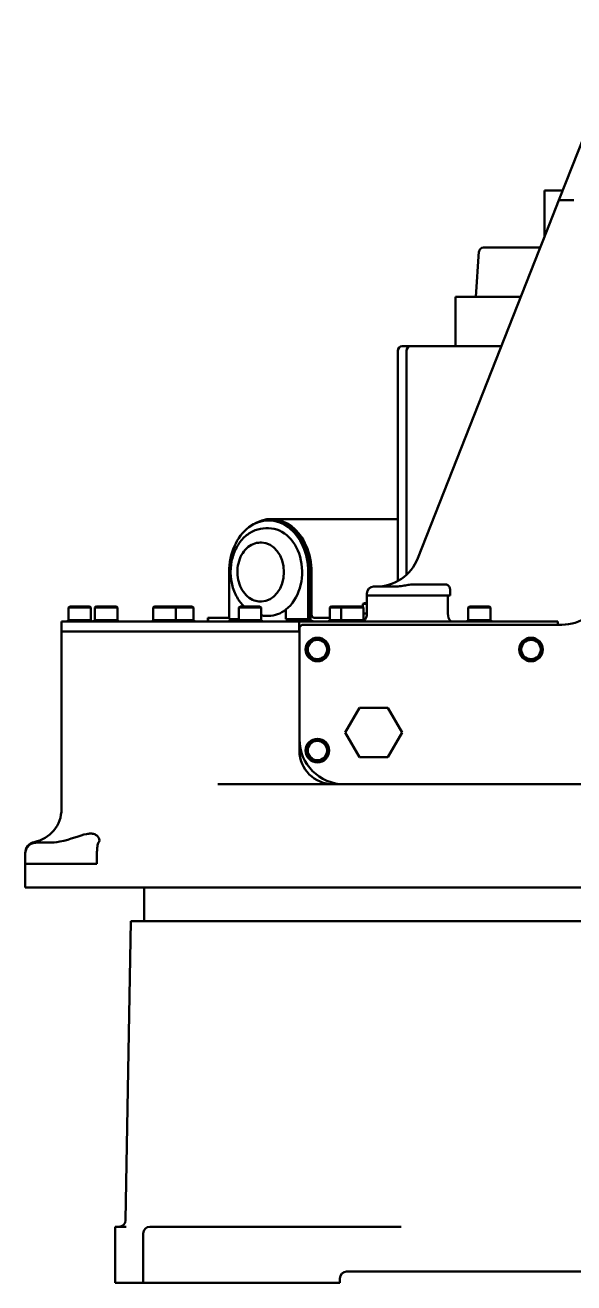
# Model space of a CAD drawing. Header units: millimetres. Extents: x 0 to 8400, y 0 to 5940.
# Drawn here: x 3357 to 3601, y 2145 to 2705 of the extents above; entities that cross this region are included whole.
import ezdxf

# ---------------------------------------------------------------- set-up
doc = ezdxf.new("R2010")
doc.units = ezdxf.units.MM
doc.header["$LTSCALE"] = 20
doc.layers.add('可見 (ISO)', color=7, linetype='Continuous', lineweight=50)

msp = doc.modelspace()

# ---------------------------------------------------------------- linework, layer by layer
at = {"layer": '可見 (ISO)'}
for p, q in [((3625.39, 2705.27), (3594.68, 2627.28)), ((3587.68, 2609.48), (3594.68, 2627.28)), ((3596.42, 2631.68), (3588.35, 2631.68)), ((3588.35, 2611.19), (3588.35, 2631.68)), ((3599.05, 2627.28), (3594.68, 2627.28)), ((3585.97, 2605.15), (3531.96, 2467.96)), ((3559.15, 2604.42), (3557.78, 2584.28)), ((3561.15, 2606.28), (3586.42, 2606.28)), ((3585.97, 2605.15), (3587.68, 2609.48)), ((3548.73, 2584.28), (3549.85, 2584.28)), ((3548.73, 2562.28), (3548.73, 2584.28)), ((3558.06, 2584.28), (3549.85, 2584.28)), ((3558.06, 2584.28), (3560.57, 2584.28)), ((3560.57, 2584.28), (3562.02, 2584.28)), ((3562.02, 2584.28), (3564.95, 2584.28)), ((3564.95, 2584.28), (3577.76, 2584.28)), ((3523.03, 2457.78), (3523.03, 2560.28)), ((3525.03, 2562.28), (3528.88, 2562.28)), ((3526.88, 2460.55), (3526.88, 2560.28)), ((3569.1, 2562.28), (3528.88, 2562.28)), ((3465.57, 2481.28), (3464.28, 2481.28)), ((3466.6, 2484.78), (3465.57, 2484.78)), ((3523.03, 2485.38), (3466.6, 2485.38)), ((3462.34, 2474.88), (3461.83, 2474.88)), ((3447.97, 2440.78), (3447.97, 2461.78)), ((3483.16, 2461.78), (3483.16, 2440.78)), ((3484.19, 2461.78), (3484.19, 2440.78)), ((3484.65, 2442.88), (3484.65, 2461.78)), ((3512.28, 2455.28), (3520.82, 2455.28)), ((3543.88, 2456.28), (3530.79, 2456.28)), ((3546.28, 2451.28), (3546.28, 2453.88)), ((3462.34, 2448.68), (3461.83, 2448.68)), ((3508.16, 2447.98), (3507.47, 2447.58)), ((3507.47, 2447.58), (3509.28, 2447.58)), ((3507.47, 2447.58), (3507.47, 2446.16)), ((3508.16, 2447.98), (3509.28, 2447.98)), ((3509.28, 2451.28), (3509.28, 2452.28)), ((3509.28, 2451.28), (3545.28, 2451.28)), ((3509.28, 2451.28), (3509.28, 2443.28)), ((3545.28, 2451.28), (3546.28, 2451.28)), ((3545.28, 2451.28), (3545.28, 2443.28)), ((3377.17, 2446.38), (3376.48, 2445.98)), ((3376.48, 2445.98), (3386.48, 2445.98)), ((3376.48, 2445.98), (3376.48, 2440.38)), ((3377.17, 2446.38), (3385.79, 2446.38)), ((3385.79, 2446.38), (3386.48, 2445.98)), ((3386.48, 2445.98), (3386.48, 2440.38)), ((3388.97, 2446.38), (3388.28, 2445.98)), ((3388.28, 2445.98), (3398.28, 2445.98)), ((3388.28, 2445.98), (3388.28, 2440.38)), ((3388.97, 2446.38), (3397.59, 2446.38)), ((3397.59, 2446.38), (3398.28, 2445.98)), ((3398.28, 2445.98), (3398.28, 2440.38)), ((3414.97, 2446.38), (3414.28, 2445.98)), ((3414.28, 2445.98), (3424.28, 2445.98)), ((3414.28, 2445.98), (3414.28, 2440.38)), ((3414.97, 2446.38), (3423.59, 2446.38)), ((3423.59, 2446.38), (3431.49, 2446.38)), ((3423.59, 2446.38), (3424.28, 2445.98)), ((3424.28, 2445.98), (3432.18, 2445.98)), ((3424.28, 2445.98), (3424.28, 2440.38)), ((3431.49, 2446.38), (3432.18, 2445.98)), ((3432.18, 2445.98), (3432.18, 2440.38)), ((3452.97, 2446.38), (3452.28, 2445.98)), ((3452.28, 2445.98), (3462.28, 2445.98)), ((3452.28, 2445.98), (3452.28, 2440.38)), ((3452.97, 2446.38), (3461.59, 2446.38)), ((3461.59, 2446.38), (3462.28, 2445.98)), ((3462.28, 2445.98), (3462.28, 2440.38)), ((3465.57, 2442.28), (3464.28, 2442.28)), ((3473.21, 2440.78), (3473.21, 2445.04)), ((3493.47, 2446.38), (3492.78, 2445.98)), ((3492.78, 2445.98), (3497.78, 2445.98)), ((3492.78, 2445.98), (3492.78, 2440.38)), ((3493.47, 2446.38), (3498.47, 2446.38)), ((3498.47, 2446.38), (3497.78, 2445.98)), ((3497.78, 2445.98), (3507.78, 2445.98)), ((3497.78, 2445.98), (3497.78, 2440.38)), ((3498.47, 2446.38), (3507.09, 2446.38)), ((3507.09, 2446.38), (3507.78, 2445.98)), ((3507.78, 2445.98), (3507.78, 2440.38)), ((3507.78, 2443.28), (3509.28, 2443.28)), ((3554.97, 2446.38), (3554.28, 2445.98)), ((3554.28, 2445.98), (3564.28, 2445.98)), ((3554.28, 2445.98), (3554.28, 2440.38)), ((3554.97, 2446.38), (3563.59, 2446.38)), ((3563.59, 2446.38), (3564.28, 2445.98)), ((3564.28, 2445.98), (3564.28, 2440.38)), ((3373.48, 2439.78), (3385.59, 2439.78)), ((3373.48, 2435.28), (3373.48, 2439.78)), ((3376.23, 2440.38), (3386.73, 2440.38)), ((3376.23, 2440.38), (3376.23, 2439.78)), ((3405.55, 2439.78), (3385.59, 2439.78)), ((3386.73, 2440.38), (3386.73, 2439.78)), ((3388.03, 2440.38), (3398.53, 2440.38)), ((3388.03, 2440.38), (3388.03, 2439.78)), ((3398.53, 2440.38), (3398.53, 2439.78)), ((3472.74, 2439.78), (3405.55, 2439.78)), ((3414.03, 2440.38), (3424.53, 2440.38)), ((3414.03, 2440.38), (3414.03, 2439.78)), ((3424.53, 2440.38), (3432.43, 2440.38)), ((3424.53, 2440.38), (3424.53, 2439.78)), ((3432.43, 2440.38), (3432.43, 2439.78)), ((3438.68, 2441.38), (3438.56, 2441.38)), ((3438.56, 2439.78), (3438.56, 2441.38)), ((3447.4, 2441.38), (3438.68, 2441.38)), ((3438.68, 2441.38), (3438.68, 2439.78)), ((3452.28, 2440.78), (3447.97, 2440.78)), ((3452.03, 2440.38), (3462.53, 2440.38)), ((3452.03, 2440.38), (3452.03, 2439.78)), ((3462.53, 2440.38), (3462.53, 2439.78)), ((3472.74, 2439.78), (3477.79, 2439.78)), ((3483.16, 2440.78), (3473.21, 2440.78)), ((3477.79, 2439.78), (3479.18, 2439.78)), ((3479.18, 2435.28), (3479.18, 2439.78)), ((3479.18, 2439.78), (3594.18, 2439.78)), ((3480.28, 2438.28), (3479.28, 2437.28)), ((3479.28, 2437.28), (3479.28, 2387.28)), ((3595.97, 2438.28), (3480.28, 2438.28)), ((3483.16, 2440.78), (3484.19, 2440.78)), ((3492.78, 2441.38), (3485.79, 2441.38)), ((3492.53, 2440.38), (3497.53, 2440.38)), ((3492.53, 2440.38), (3492.53, 2439.78)), ((3497.53, 2440.38), (3508.03, 2440.38)), ((3497.53, 2440.38), (3497.53, 2439.78)), ((3508.03, 2440.38), (3508.03, 2439.78)), ((3554.03, 2440.38), (3564.53, 2440.38)), ((3554.03, 2440.38), (3554.03, 2439.78)), ((3564.53, 2440.38), (3564.53, 2439.78)), ((3594.18, 2439.78), (3594.18, 2438.28)), ((3595.97, 2438.28), (3595.97, 2438.28)), ((3373.44, 2435.28), (3373.61, 2435.28)), ((3373.44, 2356.28), (3373.44, 2435.28)), ((3373.61, 2435.28), (3386.79, 2435.28)), ((3386.79, 2435.28), (3387.04, 2435.28)), ((3387.04, 2435.28), (3405.55, 2435.28)), ((3472.74, 2435.28), (3405.55, 2435.28)), ((3472.74, 2435.28), (3477.79, 2435.28)), ((3477.79, 2435.28), (3479.18, 2435.28)), ((3479.28, 2435.28), (3479.18, 2435.28)), ((3499.58, 2390.28), (3505.93, 2401.28)), ((3505.93, 2401.28), (3518.63, 2401.28)), ((3518.63, 2401.28), (3524.98, 2390.28)), ((3479.28, 2382.28), (3479.28, 2387.28)), ((3505.93, 2379.28), (3499.58, 2390.28)), ((3524.98, 2390.28), (3518.63, 2379.28)), ((3518.63, 2379.28), (3505.93, 2379.28)), ((3486.65, 2367.28), (3442.91, 2367.28)), ((3486.65, 2367.28), (3488.69, 2367.28)), ((3488.69, 2367.28), (3492.64, 2367.28)), ((3494.28, 2367.28), (3492.64, 2367.28)), ((3499.28, 2367.28), (3494.28, 2367.28)), ((3700.97, 2367.28), (3499.28, 2367.28)), ((3362.28, 2341.28), (3367.61, 2341.28)), ((3357.28, 2336.62), (3357.28, 2336.66)), ((3357.28, 2336.28), (3357.28, 2336.62)), ((3357.28, 2331.78), (3357.28, 2336.28)), ((3389.21, 2336.78), (3389.21, 2331.78)), ((3357.28, 2331.78), (3359.77, 2331.78)), ((3357.28, 2331.78), (3357.28, 2321.28)), ((3389.21, 2331.78), (3359.77, 2331.78)), ((3359.77, 2321.28), (3357.28, 2321.28)), ((3359.77, 2321.28), (3439.7, 2321.28)), ((3410.28, 2306.68), (3410.28, 2321.28)), ((3826.21, 2321.28), (3439.7, 2321.28)), ((3404.28, 2306.28), (3401.96, 2173.23)), ((3404.28, 2306.28), (3790.28, 2306.28)), ((3397.28, 2170.28), (3397.28, 2167.28)), ((3402.19, 2170.28), (3397.28, 2170.28)), ((3397.28, 2145.28), (3397.28, 2167.28)), ((3409.78, 2167.28), (3409.78, 2145.28)), ((3412.78, 2170.28), (3429.78, 2170.28)), ((3412.78, 2170.28), (3412.78, 2170.28)), ((3524.54, 2170.28), (3429.78, 2170.28)), ((3408.87, 2145.28), (3397.28, 2145.28)), ((3409.78, 2145.28), (3408.87, 2145.28)), ((3409.78, 2145.28), (3429.78, 2145.28)), ((3429.78, 2145.28), (3497.28, 2145.28)), ((3497.28, 2145.28), (3497.28, 2147.28)), ((3500.28, 2150.28), (3539.25, 2150.28)), ((3539.25, 2150.28), (3544.64, 2150.28)), ((3649.92, 2150.28), (3544.64, 2150.28))]:
    msp.add_line(p, q, dxfattribs=at)
for centre, radius in [((3487.28, 2427.28), 5.25), ((3487.28, 2427.28), 5), ((3487.28, 2427.28), 4.31), ((3582.28, 2427.28), 5.25), ((3582.28, 2427.28), 5), ((3582.28, 2427.28), 4.31), ((3487.28, 2382.28), 5.25), ((3487.28, 2382.28), 5), ((3487.28, 2382.28), 4.31)]:
    msp.add_circle(centre, radius, dxfattribs=at)
for centre, radius, start, end in [((3561.15, 2604.28), 2, 90.0011, 176.0995), ((3525.03, 2560.28), 2, 90, 180), ((3528.88, 2560.28), 2, 90, 180), ((3513.35, 2475.28), 20, 270, 338.5118), ((3512.28, 2452.28), 3, 90, 180), ((3504.28, 2443.28), 5, 318.5904, 0), ((3550.28, 2443.28), 5, 180, 224.427), ((3595.97, 2458.28), 20, 270, 305.0288), ((3499.28, 2387.28), 20, 180, 270), ((3494.28, 2382.28), 15, 180, 270), ((3358.44, 2356.28), 15, 281.0829, 0), ((3409.88, 2306.68), 0.4, 270, 0), ((3398.96, 2173.28), 3, 270.0002, 359), ((3412.78, 2167.28), 3, 90, 180), ((3500.28, 2147.28), 3, 90, 180)]:
    msp.add_arc(centre, radius, start, end, dxfattribs=at)
for centre, major_axis, ratio, start_param, end_param in [((3466.6, 2461.78), (0, 23.6), 0.764895, 4.712389, 6.770412), ((3465.57, 2461.78), (0, 23), 0.764895, 4.712389, 7.853982), ((3465.57, 2461.78), (0, 19.5), 0.764895, 3.68006, 6.283185), ((3466.6, 2461.78), (0, 23), 0.764895, 4.712389, 6.283185), ((3462.34, 2461.78), (0, 13.1), 0.764895, 3.141593, 6.283185), ((3447.4, 2442.88), (0, -1.5), 0.764895, 0, 0.525574), ((3465.57, 2461.78), (0, -19.5), 0.764895, 0, 0.538467), ((3485.79, 2442.88), (0, -1.5), 0.764895, 4.712389, 6.283185), ((3447.4, 2442.88), (0, -3.1), 0.764895, 0, 0.826548), ((3485.79, 2442.88), (0, -3.1), 0.764895, 5.456638, 6.283185), ((3362.28, 2336.64), (-5, 0), 0.999979, 4.901852, 6.283185)]:
    msp.add_ellipse(centre, major_axis=major_axis, ratio=ratio, start_param=start_param, end_param=end_param, dxfattribs=at)
msp.add_rational_spline([(3599.05, 2627.28), (3600.2, 2627.28), (3601.33, 2627.28)], [1.00260696403, 1.0026578684, 1.00265097809], degree=2, dxfattribs=at)
for points, knots in [([(3464.28, 2481.28), (3462.67, 2481.28), (3461.07, 2480.97), (3458.01, 2479.77), (3456.56, 2478.87), (3453.9, 2476.54), (3452.71, 2475.08), (3450.73, 2471.76), (3449.96, 2469.87), (3448.91, 2465.89), (3448.65, 2463.78), (3448.66, 2459.57), (3448.95, 2457.47), (3450.04, 2453.47), (3450.84, 2451.57), (3452.68, 2448.58), (3453.61, 2447.4), (3454.66, 2446.38)], [0, 0, 0, 0, 0.290931, 0.290931, 0.59093, 0.59093, 0.909226, 0.909226, 1.240456, 1.240456, 1.576138, 1.576138, 1.91254, 1.91254, 2.248158, 2.248158, 2.502897, 2.502897, 2.502897, 2.502897]), ([(3461.83, 2474.88), (3460.76, 2474.88), (3459.69, 2474.66), (3457.66, 2473.8), (3456.69, 2473.16), (3454.96, 2471.52), (3454.19, 2470.52), (3452.94, 2468.24), (3452.45, 2466.97), (3451.82, 2464.29), (3451.67, 2462.88), (3451.72, 2460.08), (3451.92, 2458.68), (3452.65, 2456.04), (3453.18, 2454.8), (3454.52, 2452.58), (3455.33, 2451.62), (3457.15, 2450.07), (3458.16, 2449.49), (3460.06, 2448.83), (3460.95, 2448.68), (3461.83, 2448.68)], [0, 0, 0, 0, 0.311727, 0.311727, 0.626764, 0.626764, 0.947124, 0.947124, 1.270235, 1.270235, 1.594072, 1.594072, 1.917996, 1.917996, 2.241791, 2.241791, 2.564666, 2.564666, 2.88432, 2.88432, 3.141593, 3.141593, 3.141593, 3.141593]), ([(3530.79, 2456.28), (3530.34, 2456.28), (3529.9, 2456.26), (3529.01, 2456.19), (3528.57, 2456.14), (3527.4, 2455.98), (3526.7, 2455.87), (3524.94, 2455.6), (3524.08, 2455.48), (3522.36, 2455.32), (3521.59, 2455.28), (3520.82, 2455.28)], [-1.011692, -1.011692, -1.011692, -1.011692, -0.8746, -0.8746, -0.739021, -0.739021, -0.514591, -0.514591, -0.232433, -0.232433, -0.000001, -0.000001, -0.000001, -0.000001]), ([(3543.88, 2456.28), (3544.08, 2456.28), (3544.28, 2456.27), (3544.67, 2456.2), (3544.85, 2456.14), (3545.26, 2455.97), (3545.47, 2455.83), (3545.82, 2455.49), (3545.95, 2455.29), (3546.13, 2454.89), (3546.19, 2454.69), (3546.26, 2454.29), (3546.28, 2454.08), (3546.28, 2453.88)], [-0.3868804, -0.3868804, -0.3868804, -0.3868804, -0.3270041, -0.3270041, -0.2692553, -0.2692553, -0.1933849, -0.1933849, -0.1226072, -0.1226072, -0.0605357, -0.0605357, -0.000001, -0.000001, -0.000001, -0.000001]), ([(3357.28, 2336.28), (3357.28, 2336.92), (3357.41, 2337.6), (3357.92, 2338.83), (3358.31, 2339.38), (3359.2, 2340.28), (3359.78, 2340.66), (3361.01, 2341.16), (3361.67, 2341.28), (3362.28, 2341.28)], [-1.5964727, -1.5964727, -1.5964727, -1.5964727, -1.4052453, -1.4052453, -1.2140179, -1.2140179, -1.0113211, -1.0113211, -0.8086244, -0.8086244, -0.8086244, -0.8086244]), ([(3367.61, 2341.28), (3369.28, 2341.28), (3370.98, 2341.45), (3377.56, 2342.65), (3381.6, 2344.53), (3384.98, 2345.19), (3385.33, 2345.24), (3385.8, 2345.29), (3385.93, 2345.3), (3386.17, 2345.31), (3386.28, 2345.31), (3386.5, 2345.31), (3386.6, 2345.31), (3386.86, 2345.29), (3387.01, 2345.28), (3387.54, 2345.21), (3387.89, 2345.11), (3388.68, 2344.79), (3389.08, 2344.52), (3390.19, 2343.43), (3390.46, 2342.39), (3390.12, 2341.69), (3390.06, 2341.61), (3389.99, 2341.54)], [11.922968, 11.922968, 11.922968, 11.922968, 12.39808, 12.39808, 13.756195, 13.756195, 13.920259, 13.920259, 13.987983, 13.987983, 14.04419, 14.04419, 14.101787, 14.101787, 14.186253, 14.186253, 14.41621, 14.41621, 14.762025, 14.762025, 15.650925, 15.650925, 15.78865, 15.78865, 15.78865, 15.78865]), ([(3389.99, 2341.54), (3389.93, 2341.47), (3389.85, 2341.32), (3389.68, 2340.85), (3389.59, 2340.52), (3389.42, 2339.7), (3389.35, 2339.21), (3389.27, 2338.35), (3389.25, 2338.04), (3389.22, 2337.41), (3389.21, 2337.1), (3389.21, 2336.78)], [-0.7583101, -0.7583101, -0.7583101, -0.7583101, -0.5679764, -0.5679764, -0.3791482, -0.3791482, -0.1940017, -0.1940017, -0.0942691, -0.0942691, -0.000001, -0.000001, -0.000001, -0.000001])]:
    msp.add_open_spline(points, degree=3, knots=knots, dxfattribs=at)
for points in [[(3462.28, 2442.44), (3462.94, 2442.34), (3463.61, 2442.28), (3464.28, 2442.28)], [(3361.32, 2341.56), (3361.32, 2341.56), (3361.32, 2341.56), (3361.34, 2341.55)]]:
    msp.add_open_spline(points, degree=3, dxfattribs=at)

doc.saveas('drawing.dxf')
